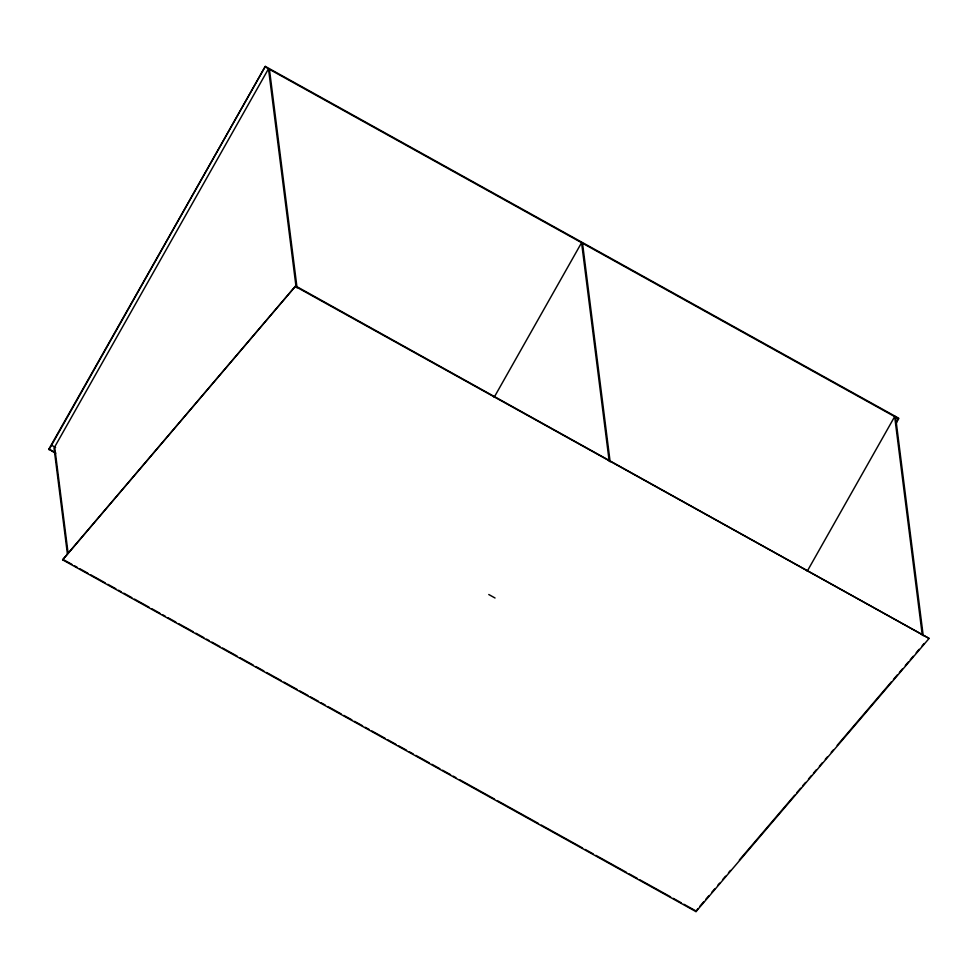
<?xml version="1.0" encoding="UTF-8"?>
<svg xmlns="http://www.w3.org/2000/svg" width="978" height="978" viewBox="0 0 978 978"><rect width="100%" height="100%" fill="white"/><g stroke="black" fill="none" stroke-linecap="round" stroke-linejoin="round"><path stroke-width="1.47" d="M55.66 453.45L48.9 449.073L265.282 66.394L898.648 418.181L896.496 422.826M48.986 449.746L265.282 66.394M296.114 287.373L268.498 68.802L54.035 448.095L67.372 553.695M494.11 397.398L581.58 242.703L609.196 461.261M807.192 571.286L894.674 416.591L922.278 635.15M896.398 422.166L897.902 419.513M295.637 285.979L62.616 559.819L695.994 911.606L929.1 638.426L295.637 285.979L62.616 559.819M695.994 911.606L697.889 908.623M699.857 906.3L703.818 901.679M705.786 899.357L708.757 895.885M711.715 892.413L714.673 888.941M717.644 885.469L719.612 883.158M722.583 879.687L725.542 876.202M728.512 872.731L730.48 870.42M739.368 860.004L794.686 795.187M796.654 792.865L800.615 788.244M802.583 785.921L805.554 782.449M808.513 778.977L811.471 775.505M813.451 773.195L816.41 769.723M819.381 766.251L822.339 762.779M825.31 759.307L827.278 756.984M831.227 752.351L833.207 750.04M837.156 745.407L891.484 681.752M893.452 679.429L897.413 674.808M899.381 672.485L902.352 669.013M905.31 665.541L908.269 662.069M910.249 659.759L913.207 656.287M916.178 652.815L919.137 649.343M922.107 645.871L924.076 643.548M265.368 67.066L898.745 418.853M295.723 286.64L929.1 638.426M488.768 594.514L495.039 597.998M51.541 445.222L55.612 447.484M48.9 449.073L55.575 452.777M63.863 559.893L71.859 564.33M74.536 565.81L77.201 567.289M79.866 568.78L87.861 573.218M90.526 574.697L105.196 582.851M107.861 584.331L115.869 588.768M118.534 590.247L121.199 591.739M123.864 593.218L131.871 597.656M134.536 599.135L149.206 607.289M151.871 608.768L159.866 613.206M162.531 614.697L165.209 616.177M167.874 617.656L175.869 622.094M178.534 623.585L193.204 631.727M195.869 633.206L203.876 637.656M206.541 639.135L209.206 640.614M211.871 642.094L219.879 646.544M222.544 648.023L237.214 656.165M239.879 657.644L253.216 665.052M255.881 666.531L263.877 670.981M266.542 672.461L281.212 680.602M283.877 682.082L297.214 689.49M299.879 690.969L307.887 695.419M310.552 696.898L318.547 701.348M321.212 702.827L325.222 705.04M327.887 706.532L341.212 713.928M343.889 715.419L351.884 719.857M354.549 721.336L362.557 725.786M365.222 727.265L369.219 729.49M371.884 730.969L385.222 738.378M387.887 739.857L395.894 744.295M398.559 745.774L406.555 750.224M409.22 751.703L413.217 753.928M415.894 755.407L429.22 762.816M431.897 764.295L439.892 768.732M442.557 770.224L450.565 774.662M453.23 776.141L455.895 777.62M459.892 779.845L494.562 799.099M497.227 800.579L538.56 823.537M541.237 825.029L582.57 847.987M585.235 849.466L593.243 853.904M595.908 855.383L626.568 872.425M629.245 873.904L637.24 878.342M639.905 879.833L670.578 896.863M673.243 898.342L681.238 902.792M683.915 904.271L695.908 910.934M895.518 416.445L923.22 635.676M582.521 243.216L610.138 461.787M269.439 69.328L297.055 287.899M54.67 446.958L68.057 552.876"/></g></svg>
